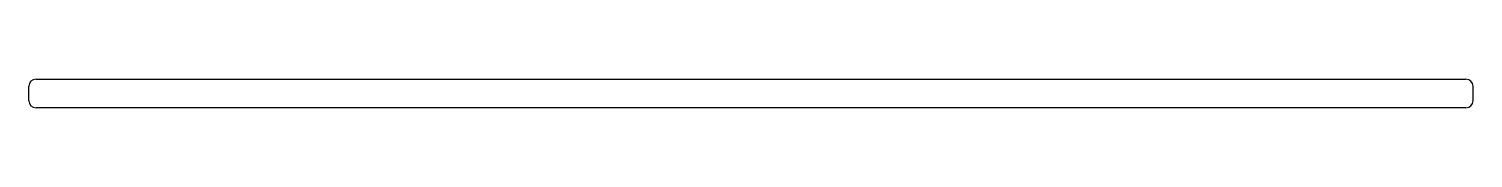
# Model space of a CAD drawing. Extents: x -52.7 to 47.3, y -1.4 to 0.6.
import ezdxf

# ---------------------------------------------------------------- set-up
doc = ezdxf.new("R2010")
doc.units = 0
doc.layers.get('0').update_dxf_attribs({"linetype": 'CONTINUOUS'})

msp = doc.modelspace()

# ---------------------------------------------------------------- linework, layer by layer
for p, q in [((-52.669, -0.941), (-52.669, 0.059)), ((-52.169, 0.559), (46.831, 0.559)), ((47.331, -0.941), (47.331, 0.059)), ((46.831, -1.441), (-52.169, -1.441))]:
    msp.add_line(p, q)
for centre, start, end in [((-52.169, 0.059), 90, 180), ((46.831, 0.059), 0, 90), ((-52.169, -0.941), 180, 270), ((46.831, -0.941), 270, 0)]:
    msp.add_arc(centre, 0.5, start, end)

doc.saveas('drawing.dxf')
